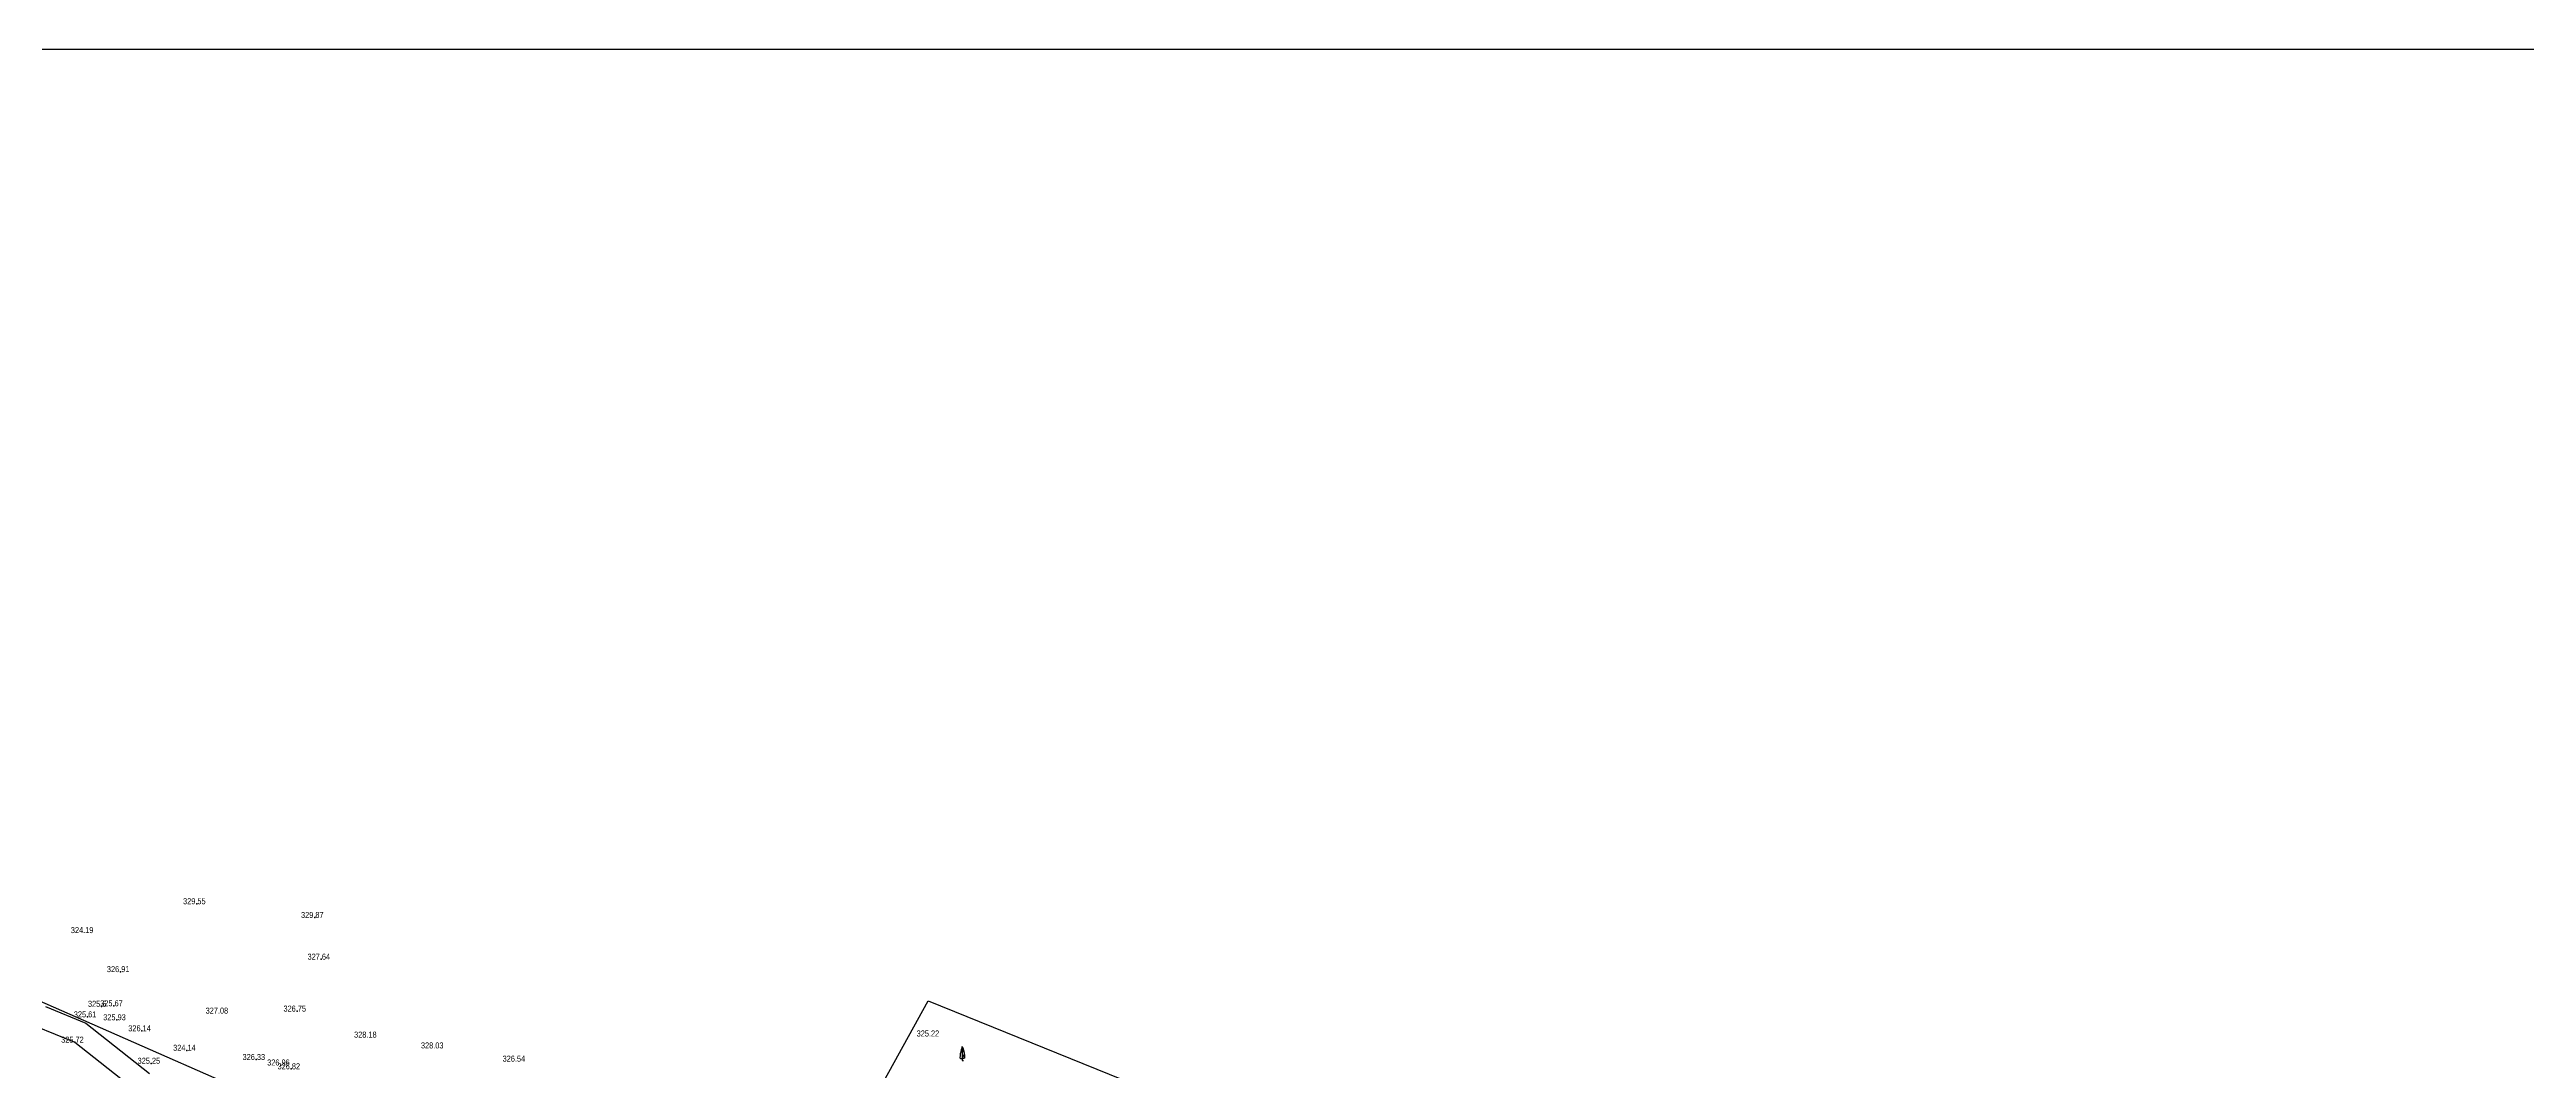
# Model space of a CAD drawing. Header units: metres. Extents: x 528544 to 533704, y 1867371 to 1868830.
# Drawn here: x 531335 to 531786.6, y 1868122.3 to 1868308.5 of the extents above; entities that cross this region are included whole.
import ezdxf

# ---------------------------------------------------------------- set-up
doc = ezdxf.new("R2010")
doc.units = ezdxf.units.M
doc.header["$MEASUREMENT"] = 0
for name, color, linetype in [('congtrinh', 4, 'Continuous'), ('DIEM', 7, 'Continuous'), ('DOCAO_CT', 7, 'Continuous'), ('KHUNG', 1, 'Continuous'), ('Layer1', 4, 'Continuous'), ('NEN', 3, 'Continuous')]:
    doc.layers.add(name, color=color, linetype=linetype)

# ---------------------------------------------------------------- blocks, each defined once
blk = doc.blocks.new('A$C63284C57')
at = {"layer": 'NEN', "color": 3}
blk.add_line((0.9, 0.8), (0.9, 0), dxfattribs=at)
for points in [[(0.9, 5.7), (0.9, 1.4)], [(0.9, 5.7), (0.9, 0), (1.4, 0)], [(0.9, 5.7), (0.9, 5.7)], [(0.9, 5.4), (1, 5.6)], [(0.9, 3.2), (1.4, 4.2)], [(0.9, 0.9), (1.8, 2.6)], [(0.9, 1.4), (0.9, 0.7)], [(0.9, 0.7), (0.9, 0.1)], [(0.9, 0.1), (0.9, 0)]]:
    blk.add_lwpolyline(points, dxfattribs=at)
for points in [[(0.9, 5.7), (0.7, 5.1), (0.5, 4.5), (0.4, 3.8), (0.2, 3.1), (0.1, 2.5), (0.1, 1.8), (0, 1.4), (0, 1.1), (0.2, 0.9), (0.6, 0.8), (0.9, 0.8)], [(0.9, 5.7), (1.2, 5.2), (1.3, 4.6), (1.5, 4), (1.6, 3.5), (1.7, 2.9), (1.8, 2.5), (1.9, 1.9), (1.9, 1.5), (1.8, 1), (1.6, 0.9), (1.3, 0.8), (0.9, 0.8)]]:
    blk.add_spline(points, degree=3, dxfattribs=at)

msp = doc.modelspace()

# ---------------------------------------------------------------- linework, layer by layer
at = {"layer": 'congtrinh', "color": 4, "ltscale": 0.2134}
msp.add_lwpolyline([(531963.17, 1867954.39), (531955.17, 1867890.29), (531674.88, 1867913.02), (531644.95, 1867913.48), (531643.45, 1867943.36), (531672.12, 1867988.8), (531612.74, 1867999.65), (531587.37, 1867933.3), (531497.06, 1867978.57), (531541.48, 1868043.15), (531462.92, 1868076.42), (531495.21, 1868134.98), (531610.52, 1868088.24), (531594.28, 1868022.08), (531634.71, 1868009.01), (531636.22, 1868053.83), (531750.39, 1868059.06), (531810.96, 1868083.97), (531893.69, 1868099.44), (531921.06, 1868092.42), (531985.47, 1868047.99), (532055.84, 1868029.95), (532043.93, 1867956.38), (531963.17, 1867954.39)], dxfattribs=at)
at = {"layer": 'DIEM', "color": 0}
for p in [(531361.8, 1868152.69), (531383.31, 1868150.18), (531384.5, 1868142.57), (531347.91, 1868140.3), (531344.46, 1868133.97), (531346.69, 1868134.06), (531380.1, 1868133.09), (531341.88, 1868132.05), (531347.24, 1868131.52), (531351.81, 1868129.51), (531339.57, 1868127.43), (531359.99, 1868125.95), (531372.65, 1868124.27), (531353.51, 1868123.58), (531377.14, 1868123.27), (531379.03, 1868122.57)]:
    msp.add_point(p, dxfattribs=at)
at = {"layer": 'KHUNG', "ltscale": 0.2134}
msp.add_lwpolyline([(532781.55, 1868099.56), (532586.11, 1868210.75), (532440.42, 1868195.4), (532402.71, 1868132.23), (532420.86, 1868063.98), (532395.18, 1867990.56), (532316.24, 1867934.35), (532232.9, 1867946.14), (532196.18, 1867943.6), (532136.83, 1867954.57), (532077.75, 1867946.2), (532005.7, 1867957.57), (531970.49, 1867961.06), (531914.99, 1867986.11), (531798.55, 1867992.8), (531711.06, 1867976.08), (531621.02, 1868011.63), (531506.71, 1868062.49), (531390.29, 1868109.84), (531307.3, 1868146.29), (531202.39, 1868151.29), (531136.07, 1868181.99), (531103.92, 1868169.92)], dxfattribs=at)
at = {"layer": 'Layer1', "color": 7, "ltscale": 0.2134}
msp.add_lwpolyline([(530974.37, 1867370.81), (533703.76, 1867370.81), (533703.76, 1868308.52), (530974.37, 1868308.52)], close=True, dxfattribs=at)
at = {"layer": 'NEN'}
for points in [[(531334.23, 1868133.96), (531341.61, 1868130.92), (531353.18, 1868121.75)], [(531332.39, 1868130.39), (531339.57, 1868127.43), (531350.26, 1868118.97)]]:
    msp.add_lwpolyline(points, dxfattribs=at)

# ---------------------------------------------------------------- block references
at = {"linetype": 'Continuous', "xscale": 0.4499827870167792, "yscale": 0.4499827870167792, "zscale": 0.449982787048613}
msp.add_blockref('A$C63284C57', (531500.98, 1868124.08), dxfattribs=at)

# ---------------------------------------------------------------- texts
at = {"layer": 'DOCAO_CT', "color": 2, "width": 0.8}
for s, p in [('329.55', (531359.31, 1868152.61)), ('329.87', (531380.82, 1868150.1)), ('324.19', (531338.85, 1868147.34)), ('327.64', (531382.01, 1868142.49)), ('326.91', (531345.42, 1868140.22)), ('325.61', (531339.39, 1868131.97)), ('325.6', (531341.97, 1868133.89)), ('325.67', (531344.2, 1868133.99)), ('327.08', (531363.43, 1868132.65)), ('326.75', (531377.62, 1868133.02)), ('325.72', (531337.08, 1868127.35)), ('325.93', (531344.75, 1868131.44)), ('326.14', (531349.32, 1868129.43)), ('328.18', (531390.5, 1868128.27)), ('325.22', (531493.08, 1868128.48)), ('325.25', (531351.02, 1868123.5)), ('324.14', (531357.5, 1868125.87)), ('326.33', (531370.16, 1868124.19)), ('326.96', (531374.65, 1868123.19)), ('328.03', (531402.69, 1868126.3)), ('326.54', (531417.58, 1868123.89)), ('326.82', (531376.54, 1868122.49))]:
    msp.add_text(s, height=1.1, dxfattribs=at).set_placement(p)

doc.saveas('drawing.dxf')
